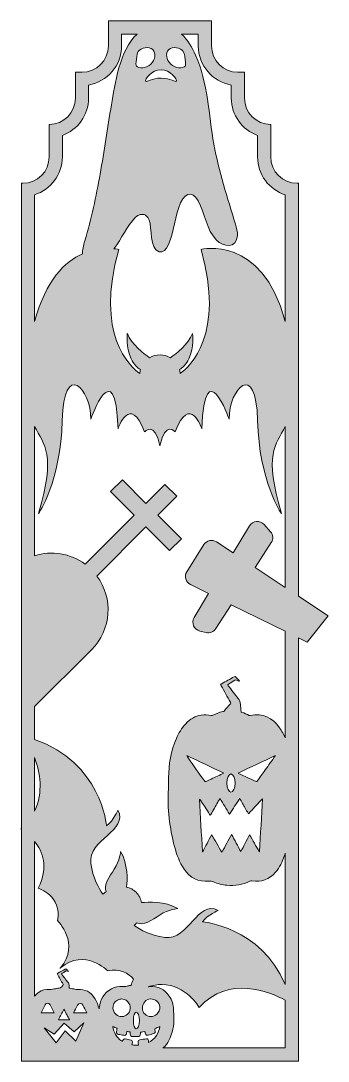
# Model space of a CAD drawing. Header units: centimetres. Extents: x 4.4 to 9.6, y -18.8 to -1.2.
import ezdxf

# ---------------------------------------------------------------- set-up
doc = ezdxf.new("R2010")
doc.units = ezdxf.units.CM
doc.header["$MEASUREMENT"] = 0
doc.layers.add('Layer 1', color=7, linetype='Continuous')

# ---------------------------------------------------------------- blocks, each defined once
blk = doc.blocks.new('block 2')
at = {"layer": 'Layer 1', "true_color": 0x6870b5}
h = blk.add_hatch(color=173, dxfattribs=at)
h.dxf.hatch_style = 2
edge = h.paths.add_edge_path()
edge.add_spline(control_points=[(9.072, -10.936), (9.072, -10.936), (9.072, -3.985), (9.072, -3.985), (9.072, -3.985), (9.049, -3.985), (9.049, -3.985), (8.804, -3.985), (8.605, -3.786), (8.605, -3.54), (8.605, -3.54), (8.605, -2.995), (8.605, -2.995), (8.36, -2.994), (8.164, -2.795), (8.164, -2.551), (8.164, -2.551), (8.164, -2.116), (8.164, -2.116), (8.164, -2.116), (8.053, -2.116), (8.053, -2.116), (7.807, -2.116), (7.608, -1.917), (7.608, -1.672), (7.608, -1.672), (7.608, -1.249), (7.608, -1.249), (7.608, -1.249), (5.872, -1.249), (5.872, -1.249), (5.872, -1.249), (5.872, -1.672), (5.872, -1.672), (5.872, -1.917), (5.673, -2.116), (5.428, -2.116), (5.428, -2.116), (5.316, -2.116), (5.316, -2.116), (5.316, -2.116), (5.316, -2.551), (5.316, -2.551), (5.316, -2.795), (5.12, -2.994), (4.875, -2.995), (4.875, -2.995), (4.875, -3.54), (4.875, -3.54), (4.875, -3.786), (4.677, -3.985), (4.431, -3.985), (4.431, -3.985), (4.408, -3.985), (4.408, -3.985), (4.408, -3.985), (4.408, -14.85), (4.408, -14.85), (4.408, -14.85), (4.398, -14.86), (4.398, -14.86), (4.398, -14.86), (4.402, -14.863), (4.408, -14.866), (4.408, -14.866), (4.408, -18.766), (4.408, -18.766), (4.408, -18.766), (9.072, -18.766), (9.072, -18.766), (9.072, -18.766), (9.072, -11.638), (9.072, -11.638), (9.072, -11.638), (9.221, -11.71), (9.221, -11.71), (9.221, -11.71), (9.572, -11.267), (9.572, -11.267), (9.572, -11.267), (9.072, -10.936), (9.072, -10.936)], knot_values=[0, 0, 0, 0, 1, 1, 1, 2, 2, 2, 3, 3, 3, 4, 4, 4, 5, 5, 5, 6, 6, 6, 7, 7, 7, 8, 8, 8, 9, 9, 9, 10, 10, 10, 11, 11, 11, 12, 12, 12, 13, 13, 13, 14, 14, 14, 15, 15, 15, 16, 16, 16, 17, 17, 17, 18, 18, 18, 19, 19, 19, 20, 20, 20, 21, 21, 21, 22, 22, 22, 23, 23, 23, 24, 24, 24, 25, 25, 25, 26, 26, 26, 27, 27, 27, 27], degree=3, periodic=1)
edge = h.paths.add_edge_path()
edge.add_spline(control_points=[(6.888, -1.734), (6.953, -1.669), (7.085, -1.702), (7.133, -1.765), (7.152, -1.791), (7.156, -1.827), (7.165, -1.9), (7.173, -1.962), (7.177, -1.992), (7.164, -2.01), (7.128, -2.058), (6.995, -2.052), (6.921, -1.977), (6.844, -1.902), (6.829, -1.792), (6.888, -1.734)], knot_values=[0, 0, 0, 0, 1, 1, 1, 2, 2, 2, 3, 3, 3, 4, 4, 4, 5, 5, 5, 5], degree=3, periodic=1)
edge = h.paths.add_edge_path()
edge.add_spline(control_points=[(7.017, -2.265), (7.005, -2.286), (6.917, -2.215), (6.762, -2.214), (6.603, -2.214), (6.513, -2.287), (6.5, -2.265), (6.482, -2.238), (6.602, -2.073), (6.758, -2.073), (6.915, -2.073), (7.035, -2.238), (7.017, -2.265)], knot_values=[0, 0, 0, 0, 1, 1, 1, 2, 2, 2, 3, 3, 3, 4, 4, 4, 4], degree=3, periodic=1)
edge = h.paths.add_edge_path()
edge.add_spline(control_points=[(6.62, -1.734), (6.678, -1.792), (6.664, -1.902), (6.587, -1.977), (6.513, -2.052), (6.378, -2.058), (6.344, -2.01), (6.331, -1.992), (6.335, -1.962), (6.343, -1.9), (6.352, -1.827), (6.356, -1.791), (6.375, -1.765), (6.423, -1.702), (6.554, -1.669), (6.62, -1.734)], knot_values=[0, 0, 0, 0, 1, 1, 1, 2, 2, 2, 3, 3, 3, 4, 4, 4, 5, 5, 5, 5], degree=3, periodic=1)
edge = h.paths.add_edge_path()
edge.add_spline(control_points=[(4.63, -4.177), (4.901, -4.091), (5.098, -3.839), (5.098, -3.54), (5.098, -3.54), (5.098, -3.178), (5.098, -3.178), (5.354, -3.085), (5.539, -2.838), (5.539, -2.551), (5.539, -2.551), (5.539, -2.33), (5.539, -2.33), (5.854, -2.276), (6.094, -2.002), (6.094, -1.672), (6.094, -1.672), (6.094, -1.471), (6.094, -1.471), (6.094, -1.471), (6.354, -1.471), (6.354, -1.471), (6.058, -1.748), (5.981, -2.317), (5.923, -2.662), (5.857, -3.054), (5.802, -3.444), (5.733, -3.83), (5.666, -4.207), (5.587, -4.58), (5.476, -4.951), (5.45, -5.038), (5.436, -5.111), (5.435, -5.17), (5.435, -5.17), (5.435, -5.171), (5.435, -5.171), (5.143, -5.302), (4.818, -5.612), (4.63, -6.309), (4.63, -6.309), (4.63, -4.177), (4.63, -4.177)], knot_values=[0, 0, 0, 0, 1, 1, 1, 2, 2, 2, 3, 3, 3, 4, 4, 4, 5, 5, 5, 6, 6, 6, 7, 7, 7, 8, 8, 8, 9, 9, 9, 10, 10, 10, 11, 11, 11, 12, 12, 12, 13, 13, 13, 14, 14, 14, 14], degree=3, periodic=1)
edge = h.paths.add_edge_path()
edge.add_spline(control_points=[(4.63, -13.655), (4.72, -13.901), (4.782, -14.239), (4.63, -14.555), (4.63, -14.555), (4.63, -13.655), (4.63, -13.655)], knot_values=[0, 0, 0, 0, 1, 1, 1, 2, 2, 2, 2], degree=3, periodic=1)
h.paths.add_polyline_path([(5.322, -18.428), (5.143, -18.253), (4.994, -18.459), (4.789, -18.203), (4.962, -18.312), (5.125, -18.125), (5.294, -18.273), (5.459, -18.122)])
edge = h.paths.add_edge_path()
edge.add_spline(control_points=[(4.739, -17.951), (4.762, -17.905), (4.785, -17.861), (4.809, -17.816), (4.825, -17.783), (4.872, -17.783), (4.89, -17.816), (4.913, -17.861), (4.938, -17.905), (4.962, -17.951), (4.962, -17.951), (4.739, -17.951), (4.739, -17.951)], knot_values=[0, 0, 0, 0, 1, 1, 1, 2, 2, 2, 3, 3, 3, 4, 4, 4, 4], degree=3, periodic=1)
edge = h.paths.add_edge_path()
edge.add_spline(control_points=[(5.035, -18.063), (5.064, -18.008), (5.093, -17.953), (5.121, -17.898), (5.122, -17.897), (5.122, -17.895), (5.124, -17.893), (5.142, -17.927), (5.16, -17.959), (5.176, -17.991), (5.19, -18.015), (5.202, -18.039), (5.215, -18.063), (5.219, -18.07), (5.218, -18.072), (5.21, -18.072), (5.21, -18.072), (5.042, -18.072), (5.042, -18.072), (5.035, -18.072), (5.032, -18.071), (5.035, -18.063)], knot_values=[0, 0, 0, 0, 1, 1, 1, 2, 2, 2, 3, 3, 3, 4, 4, 4, 5, 5, 5, 6, 6, 6, 7, 7, 7, 7], degree=3, periodic=1)
edge = h.paths.add_edge_path()
edge.add_spline(control_points=[(5.286, -17.951), (5.309, -17.909), (5.331, -17.867), (5.354, -17.823), (5.373, -17.788), (5.425, -17.788), (5.444, -17.823), (5.466, -17.865), (5.488, -17.908), (5.509, -17.951), (5.509, -17.951), (5.286, -17.951), (5.286, -17.951)], knot_values=[0, 0, 0, 0, 1, 1, 1, 2, 2, 2, 3, 3, 3, 4, 4, 4, 4], degree=3, periodic=1)
edge = h.paths.add_edge_path()
edge.add_spline(control_points=[(5.717, -17.869), (5.716, -17.873), (5.716, -17.879), (5.716, -17.883), (5.699, -17.822), (5.679, -17.763), (5.644, -17.709), (5.577, -17.601), (5.481, -17.55), (5.354, -17.558), (5.339, -17.559), (5.324, -17.56), (5.309, -17.556), (5.281, -17.548), (5.252, -17.542), (5.222, -17.538), (5.215, -17.538), (5.214, -17.534), (5.213, -17.529), (5.212, -17.509), (5.21, -17.489), (5.208, -17.468), (5.206, -17.461), (5.204, -17.456), (5.2, -17.449), (5.162, -17.401), (5.124, -17.351), (5.086, -17.303), (5.082, -17.297), (5.076, -17.292), (5.096, -17.286), (5.115, -17.279), (5.132, -17.268), (5.146, -17.254), (5.156, -17.246), (5.161, -17.242), (5.169, -17.247), (5.18, -17.251), (5.19, -17.254), (5.201, -17.259), (5.202, -17.259), (5.202, -17.258), (5.203, -17.257), (5.191, -17.244), (5.179, -17.231), (5.168, -17.218), (5.161, -17.21), (5.155, -17.209), (5.145, -17.215), (5.104, -17.238), (5.062, -17.261), (5.019, -17.283), (5.009, -17.289), (5.009, -17.292), (5.014, -17.302), (5.045, -17.358), (5.076, -17.414), (5.109, -17.471), (5.113, -17.479), (5.113, -17.483), (5.105, -17.49), (5.094, -17.501), (5.084, -17.514), (5.074, -17.527), (5.07, -17.531), (5.065, -17.533), (5.06, -17.533), (5.032, -17.537), (5.005, -17.54), (4.979, -17.546), (4.949, -17.552), (4.919, -17.56), (4.885, -17.557), (4.818, -17.552), (4.753, -17.568), (4.697, -17.608), (4.67, -17.627), (4.648, -17.648), (4.63, -17.672), (4.63, -17.672), (4.63, -15.066), (4.63, -15.066), (4.763, -15.233), (4.872, -15.498), (4.691, -15.854), (4.691, -15.854), (5.101, -15.986), (5.014, -16.401), (5.014, -16.401), (5.409, -16.782), (5.064, -17.196), (5.064, -17.196), (5.061, -17.199), (5.061, -17.199), (5.06, -17.2), (5.059, -17.202), (5.058, -17.203), (5.058, -17.203), (5.065, -17.196), (5.065, -17.196), (5.477, -16.851), (5.859, -17.246), (5.859, -17.246), (6.073, -17.201), (6.212, -17.289), (6.296, -17.383), (6.282, -17.417), (6.264, -17.45), (6.253, -17.486), (6.252, -17.49), (6.247, -17.491), (6.243, -17.491), (6.224, -17.494), (6.204, -17.498), (6.186, -17.504), (6.162, -17.514), (6.137, -17.512), (6.112, -17.51), (6.046, -17.504), (5.982, -17.513), (5.924, -17.546), (5.797, -17.616), (5.735, -17.729), (5.717, -17.869)], knot_values=[0, 0, 0, 0, 1, 1, 1, 2, 2, 2, 3, 3, 3, 4, 4, 4, 5, 5, 5, 6, 6, 6, 7, 7, 7, 8, 8, 8, 9, 9, 9, 10, 10, 10, 11, 11, 11, 12, 12, 12, 13, 13, 13, 14, 14, 14, 15, 15, 15, 16, 16, 16, 17, 17, 17, 18, 18, 18, 19, 19, 19, 20, 20, 20, 21, 21, 21, 22, 22, 22, 23, 23, 23, 24, 24, 24, 25, 25, 25, 26, 26, 26, 27, 27, 27, 28, 28, 28, 29, 29, 29, 30, 30, 30, 31, 31, 31, 32, 32, 32, 33, 33, 33, 34, 34, 34, 35, 35, 35, 36, 36, 36, 37, 37, 37, 38, 38, 38, 39, 39, 39, 40, 40, 40, 41, 41, 41, 41], degree=3, periodic=1)
edge = h.paths.add_edge_path()
edge.add_spline(control_points=[(6.342, -17.941), (6.371, -17.941), (6.393, -18.004), (6.393, -18.082), (6.393, -18.161), (6.371, -18.224), (6.342, -18.224), (6.314, -18.224), (6.292, -18.161), (6.292, -18.082), (6.292, -18.004), (6.314, -17.941), (6.342, -17.941)], knot_values=[0, 0, 0, 0, 1, 1, 1, 2, 2, 2, 3, 3, 3, 4, 4, 4, 4], degree=3, periodic=1)
edge = h.paths.add_edge_path()
edge.add_spline(control_points=[(6.24, -17.883), (6.234, -17.958), (6.173, -18.015), (6.097, -18.015), (6.062, -18.015), (6.029, -18.002), (6.004, -17.98), (6.003, -17.98), (6.002, -17.979), (6.001, -17.979), (5.961, -17.945), (5.94, -17.889), (5.951, -17.838), (5.963, -17.779), (6.007, -17.733), (6.065, -17.722), (6.075, -17.72), (6.084, -17.719), (6.095, -17.719), (6.152, -17.721), (6.196, -17.747), (6.224, -17.798), (6.238, -17.827), (6.244, -17.855), (6.24, -17.883)], knot_values=[0, 0, 0, 0, 1, 1, 1, 2, 2, 2, 3, 3, 3, 4, 4, 4, 5, 5, 5, 6, 6, 6, 7, 7, 7, 8, 8, 8, 8], degree=3, periodic=1)
edge = h.paths.add_edge_path()
edge.add_spline(control_points=[(6.545, -18.453), (6.545, -18.453), (6.545, -18.418), (6.545, -18.418), (6.545, -18.398), (6.535, -18.386), (6.515, -18.39), (6.477, -18.394), (6.438, -18.4), (6.401, -18.406), (6.382, -18.409), (6.371, -18.423), (6.372, -18.442), (6.373, -18.456), (6.375, -18.472), (6.378, -18.486), (6.38, -18.493), (6.377, -18.495), (6.371, -18.495), (6.34, -18.496), (6.308, -18.495), (6.277, -18.492), (6.27, -18.492), (6.266, -18.489), (6.27, -18.481), (6.273, -18.472), (6.275, -18.463), (6.276, -18.454), (6.281, -18.436), (6.272, -18.419), (6.253, -18.414), (6.221, -18.405), (6.188, -18.399), (6.156, -18.392), (6.136, -18.389), (6.125, -18.397), (6.114, -18.419), (6.105, -18.435), (6.105, -18.435), (6.09, -18.424), (6.009, -18.365), (5.964, -18.284), (5.947, -18.185), (5.947, -18.184), (5.949, -18.183), (5.949, -18.182), (5.971, -18.192), (5.992, -18.203), (6.014, -18.213), (6.02, -18.215), (6.019, -18.219), (6.017, -18.223), (6.014, -18.238), (6.012, -18.252), (6.01, -18.268), (6.004, -18.294), (6.015, -18.311), (6.043, -18.315), (6.073, -18.321), (6.102, -18.325), (6.132, -18.331), (6.155, -18.335), (6.172, -18.324), (6.176, -18.301), (6.178, -18.292), (6.18, -18.283), (6.181, -18.275), (6.182, -18.269), (6.184, -18.267), (6.191, -18.268), (6.205, -18.27), (6.218, -18.273), (6.233, -18.274), (6.24, -18.275), (6.241, -18.279), (6.241, -18.284), (6.241, -18.284), (6.241, -18.312), (6.241, -18.312), (6.241, -18.338), (6.254, -18.351), (6.28, -18.351), (6.305, -18.352), (6.331, -18.351), (6.356, -18.351), (6.403, -18.351), (6.411, -18.343), (6.411, -18.298), (6.411, -18.278), (6.411, -18.278), (6.431, -18.275), (6.445, -18.274), (6.46, -18.272), (6.474, -18.269), (6.483, -18.267), (6.487, -18.27), (6.49, -18.279), (6.491, -18.288), (6.494, -18.295), (6.496, -18.303), (6.504, -18.325), (6.521, -18.335), (6.543, -18.329), (6.574, -18.32), (6.605, -18.311), (6.636, -18.301), (6.657, -18.294), (6.665, -18.278), (6.659, -18.255), (6.657, -18.245), (6.654, -18.237), (6.652, -18.228), (6.651, -18.224), (6.65, -18.221), (6.654, -18.22), (6.682, -18.209), (6.709, -18.195), (6.736, -18.181), (6.727, -18.28), (6.659, -18.402), (6.545, -18.453)], knot_values=[0, 0, 0, 0, 1, 1, 1, 2, 2, 2, 3, 3, 3, 4, 4, 4, 5, 5, 5, 6, 6, 6, 7, 7, 7, 8, 8, 8, 9, 9, 9, 10, 10, 10, 11, 11, 11, 12, 12, 12, 13, 13, 13, 14, 14, 14, 15, 15, 15, 16, 16, 16, 17, 17, 17, 18, 18, 18, 19, 19, 19, 20, 20, 20, 21, 21, 21, 22, 22, 22, 23, 23, 23, 24, 24, 24, 25, 25, 25, 26, 26, 26, 27, 27, 27, 28, 28, 28, 29, 29, 29, 30, 30, 30, 31, 31, 31, 32, 32, 32, 33, 33, 33, 34, 34, 34, 35, 35, 35, 36, 36, 36, 37, 37, 37, 38, 38, 38, 39, 39, 39, 40, 40, 40, 40], degree=3, periodic=1)
edge = h.paths.add_edge_path()
edge.add_spline(control_points=[(6.688, -17.973), (6.688, -17.974), (6.688, -17.974), (6.687, -17.974), (6.662, -18), (6.626, -18.015), (6.587, -18.015), (6.511, -18.015), (6.448, -17.954), (6.445, -17.879), (6.444, -17.875), (6.444, -17.872), (6.444, -17.869), (6.445, -17.789), (6.506, -17.722), (6.578, -17.719), (6.662, -17.716), (6.728, -17.771), (6.736, -17.851), (6.741, -17.901), (6.724, -17.942), (6.688, -17.973)], knot_values=[0, 0, 0, 0, 1, 1, 1, 2, 2, 2, 3, 3, 3, 4, 4, 4, 5, 5, 5, 6, 6, 6, 7, 7, 7, 7], degree=3, periodic=1)
edge = h.paths.add_edge_path()
edge.add_spline(control_points=[(8.85, -18.544), (8.85, -18.544), (6.789, -18.544), (6.789, -18.544), (6.835, -18.512), (6.867, -18.468), (6.892, -18.418), (6.949, -18.295), (6.984, -18.168), (6.974, -18.031), (6.971, -17.988), (6.972, -17.943), (6.969, -17.9), (6.966, -17.817), (6.943, -17.739), (6.895, -17.669), (6.816, -17.552), (6.707, -17.498), (6.566, -17.511), (6.558, -17.512), (6.55, -17.513), (6.542, -17.513), (6.624, -17.487), (6.699, -17.474), (6.771, -17.474), (7.181, -17.474), (7.4, -17.862), (7.4, -17.862), (7.899, -17.311), (8.585, -17.597), (8.85, -17.741), (8.85, -17.741), (8.85, -18.544), (8.85, -18.544)], knot_values=[0, 0, 0, 0, 1, 1, 1, 2, 2, 2, 3, 3, 3, 4, 4, 4, 5, 5, 5, 6, 6, 6, 7, 7, 7, 8, 8, 8, 9, 9, 9, 10, 10, 10, 11, 11, 11, 11], degree=3, periodic=1)
edge = h.paths.add_edge_path()
edge.add_spline(control_points=[(8.85, -10.789), (8.85, -10.789), (8.344, -10.455), (8.344, -10.455), (8.344, -10.455), (8.615, -10.035), (8.615, -10.035), (8.652, -9.977), (8.647, -9.903), (8.601, -9.851), (8.601, -9.851), (8.492, -9.729), (8.492, -9.729), (8.425, -9.653), (8.303, -9.664), (8.249, -9.751), (8.249, -9.751), (7.974, -10.209), (7.974, -10.209), (7.974, -10.209), (7.692, -10.024), (7.692, -10.024), (7.62, -9.976), (7.525, -9.997), (7.479, -10.069), (7.479, -10.069), (7.192, -10.525), (7.192, -10.525), (7.144, -10.601), (7.173, -10.702), (7.254, -10.742), (7.254, -10.742), (7.56, -10.893), (7.56, -10.893), (7.56, -10.893), (7.317, -11.298), (7.317, -11.298), (7.264, -11.386), (7.312, -11.5), (7.412, -11.524), (7.412, -11.524), (7.516, -11.549), (7.516, -11.549), (7.578, -11.564), (7.644, -11.538), (7.679, -11.483), (7.679, -11.483), (7.94, -11.08), (7.94, -11.08), (7.94, -11.08), (8.85, -11.528), (8.85, -11.528), (8.85, -11.528), (8.85, -13.324), (8.85, -13.324), (8.824, -13.265), (8.791, -13.209), (8.754, -13.154), (8.632, -12.983), (8.475, -12.9), (8.261, -12.946), (8.255, -12.948), (8.249, -12.946), (8.244, -12.943), (8.204, -12.923), (8.163, -12.905), (8.119, -12.893), (8.111, -12.891), (8.107, -12.886), (8.106, -12.876), (8.103, -12.836), (8.097, -12.798), (8.095, -12.758), (8.093, -12.721), (8.083, -12.69), (8.058, -12.66), (8, -12.59), (7.946, -12.515), (7.889, -12.444), (7.879, -12.431), (7.88, -12.427), (7.894, -12.419), (7.93, -12.397), (7.966, -12.374), (8.001, -12.352), (8.01, -12.345), (8.018, -12.345), (8.028, -12.35), (8.045, -12.358), (8.061, -12.363), (8.079, -12.37), (8.079, -12.369), (8.08, -12.368), (8.081, -12.367), (8.061, -12.344), (8.04, -12.323), (8.02, -12.3), (8.011, -12.289), (8.004, -12.287), (7.99, -12.294), (7.92, -12.333), (7.85, -12.371), (7.78, -12.41), (7.754, -12.424), (7.756, -12.418), (7.772, -12.445), (7.823, -12.539), (7.875, -12.631), (7.927, -12.724), (7.933, -12.733), (7.934, -12.74), (7.926, -12.749), (7.889, -12.789), (7.854, -12.83), (7.819, -12.87), (7.814, -12.875), (7.808, -12.88), (7.8, -12.881), (7.74, -12.893), (7.686, -12.914), (7.632, -12.941), (7.623, -12.945), (7.615, -12.948), (7.604, -12.945), (7.549, -12.933), (7.493, -12.93), (7.436, -12.938), (7.329, -12.953), (7.245, -13.008), (7.173, -13.085), (7.105, -13.157), (7.057, -13.242), (7.017, -13.332), (6.922, -13.543), (6.888, -13.766), (6.885, -13.996), (6.884, -14.057), (6.884, -14.118), (6.883, -14.18), (6.877, -14.344), (6.874, -14.509), (6.894, -14.674), (6.914, -14.836), (6.943, -14.996), (6.986, -15.153), (7.022, -15.287), (7.067, -15.417), (7.145, -15.533), (7.246, -15.681), (7.384, -15.753), (7.564, -15.734), (7.592, -15.731), (7.615, -15.735), (7.639, -15.746), (7.713, -15.777), (7.788, -15.799), (7.867, -15.805), (8.003, -15.816), (8.131, -15.794), (8.255, -15.736), (8.266, -15.73), (8.277, -15.729), (8.289, -15.731), (8.449, -15.756), (8.581, -15.706), (8.687, -15.584), (8.756, -15.505), (8.798, -15.41), (8.834, -15.314), (8.84, -15.297), (8.846, -15.28), (8.85, -15.264), (8.85, -15.264), (8.85, -17.473), (8.85, -17.473), (8.431, -16.501), (7.458, -16.419), (7.458, -16.419), (7.545, -16.298), (7.722, -16.227), (7.722, -16.227), (7.37, -16.04), (7.231, -16.736), (6.824, -16.682), (6.585, -16.651), (6.411, -16.555), (6.308, -16.481), (6.322, -16.466), (6.335, -16.45), (6.346, -16.434), (6.461, -16.5), (6.608, -16.386), (6.742, -16.301), (6.888, -16.209), (7.042, -16.197), (7.042, -16.197), (6.817, -16.068), (6.547, -16.082), (6.431, -16.097), (6.418, -16.031), (6.388, -15.97), (6.341, -15.923), (6.295, -15.877), (6.238, -15.848), (6.178, -15.834), (6.192, -15.714), (6.203, -15.451), (6.077, -15.233), (6.077, -15.233), (6.065, -15.386), (5.972, -15.533), (5.892, -15.659), (5.783, -15.801), (5.833, -15.913), (5.815, -15.926), (5.797, -15.939), (5.781, -15.955), (5.706, -15.853), (5.609, -15.677), (5.577, -15.436), (5.524, -15.03), (6.22, -14.889), (6.033, -14.538), (6.033, -14.538), (5.962, -14.715), (5.842, -14.803), (5.842, -14.803), (5.75, -13.727), (4.63, -13.351), (4.63, -13.351), (4.63, -12.796), (4.63, -12.796), (4.63, -12.796), (5.587, -11.839), (5.587, -11.839), (5.925, -11.5), (5.956, -10.97), (5.68, -10.598), (5.68, -10.598), (6.505, -9.771), (6.505, -9.771), (6.505, -9.771), (6.903, -10.17), (6.903, -10.17), (6.903, -10.17), (7.102, -9.971), (7.102, -9.971), (7.102, -9.971), (6.704, -9.573), (6.704, -9.573), (6.704, -9.573), (7.022, -9.255), (7.022, -9.255), (7.022, -9.255), (6.823, -9.056), (6.823, -9.056), (6.823, -9.056), (6.505, -9.374), (6.505, -9.374), (6.505, -9.374), (6.107, -8.976), (6.107, -8.976), (6.107, -8.976), (5.909, -9.175), (5.909, -9.175), (5.909, -9.175), (6.306, -9.573), (6.306, -9.573), (6.306, -9.573), (5.481, -10.399), (5.481, -10.399), (5.232, -10.214), (4.914, -10.166), (4.63, -10.255), (4.63, -10.255), (4.63, -8.08), (4.63, -8.08), (4.792, -8.396), (4.992, -8.538), (4.697, -9.546), (4.697, -9.546), (5.072, -8.999), (5.095, -7.977), (5.12, -6.956), (5.577, -7.443), (5.577, -7.954), (5.577, -7.954), (5.983, -6.803), (6.035, -8.118), (6.035, -8.118), (6.235, -7.514), (6.482, -8.172), (6.482, -8.172), (6.652, -7.972), (6.739, -8.406), (6.828, -7.972), (6.998, -8.172), (6.998, -8.172), (7.245, -7.514), (7.445, -8.118), (7.445, -8.118), (7.497, -6.803), (7.903, -7.954), (7.903, -7.954), (7.903, -7.443), (8.36, -6.956), (8.384, -7.977), (8.408, -8.999), (8.784, -9.546), (8.784, -9.546), (8.487, -8.538), (8.688, -8.396), (8.85, -8.08), (8.85, -8.08), (8.85, -10.789), (8.85, -10.789)], knot_values=[0, 0, 0, 0, 1, 1, 1, 2, 2, 2, 3, 3, 3, 4, 4, 4, 5, 5, 5, 6, 6, 6, 7, 7, 7, 8, 8, 8, 9, 9, 9, 10, 10, 10, 11, 11, 11, 12, 12, 12, 13, 13, 13, 14, 14, 14, 15, 15, 15, 16, 16, 16, 17, 17, 17, 18, 18, 18, 19, 19, 19, 20, 20, 20, 21, 21, 21, 22, 22, 22, 23, 23, 23, 24, 24, 24, 25, 25, 25, 26, 26, 26, 27, 27, 27, 28, 28, 28, 29, 29, 29, 30, 30, 30, 31, 31, 31, 32, 32, 32, 33, 33, 33, 34, 34, 34, 35, 35, 35, 36, 36, 36, 37, 37, 37, 38, 38, 38, 39, 39, 39, 40, 40, 40, 41, 41, 41, 42, 42, 42, 43, 43, 43, 44, 44, 44, 45, 45, 45, 46, 46, 46, 47, 47, 47, 48, 48, 48, 49, 49, 49, 50, 50, 50, 51, 51, 51, 52, 52, 52, 53, 53, 53, 54, 54, 54, 55, 55, 55, 56, 56, 56, 57, 57, 57, 58, 58, 58, 59, 59, 59, 60, 60, 60, 61, 61, 61, 62, 62, 62, 63, 63, 63, 64, 64, 64, 65, 65, 65, 66, 66, 66, 67, 67, 67, 68, 68, 68, 69, 69, 69, 70, 70, 70, 71, 71, 71, 72, 72, 72, 73, 73, 73, 74, 74, 74, 75, 75, 75, 76, 76, 76, 77, 77, 77, 78, 78, 78, 79, 79, 79, 80, 80, 80, 81, 81, 81, 82, 82, 82, 83, 83, 83, 84, 84, 84, 85, 85, 85, 86, 86, 86, 87, 87, 87, 88, 88, 88, 89, 89, 89, 90, 90, 90, 91, 91, 91, 92, 92, 92, 93, 93, 93, 94, 94, 94, 95, 95, 95, 96, 96, 96, 97, 97, 97, 98, 98, 98, 99, 99, 99, 100, 100, 100, 101, 101, 101, 102, 102, 102, 103, 103, 103, 104, 104, 104, 105, 105, 105, 105], degree=3, periodic=1)
edge = h.paths.add_edge_path()
edge.add_spline(control_points=[(7.419, -14.366), (7.47, -14.448), (7.528, -14.528), (7.577, -14.613), (7.586, -14.629), (7.59, -14.625), (7.598, -14.612), (7.636, -14.542), (7.675, -14.473), (7.714, -14.405), (7.725, -14.384), (7.737, -14.365), (7.752, -14.343), (7.805, -14.432), (7.857, -14.518), (7.911, -14.607), (7.969, -14.518), (8.026, -14.432), (8.085, -14.342), (8.116, -14.398), (8.145, -14.453), (8.176, -14.506), (8.191, -14.534), (8.208, -14.562), (8.223, -14.591), (8.228, -14.603), (8.233, -14.602), (8.24, -14.593), (8.28, -14.548), (8.318, -14.503), (8.359, -14.461), (8.395, -14.423), (8.427, -14.383), (8.467, -14.347), (8.45, -14.644), (8.433, -14.942), (8.416, -15.238), (8.414, -15.239), (8.413, -15.24), (8.411, -15.24), (8.358, -15.146), (8.305, -15.05), (8.249, -14.953), (8.2, -15.048), (8.151, -15.142), (8.101, -15.238), (8.049, -15.14), (7.999, -15.046), (7.947, -14.948), (7.891, -15.049), (7.838, -15.147), (7.784, -15.248), (7.724, -15.149), (7.667, -15.053), (7.607, -14.953), (7.557, -15.052), (7.508, -15.146), (7.46, -15.24), (7.458, -15.239), (7.457, -15.239), (7.455, -15.239), (7.438, -14.944), (7.422, -14.648), (7.405, -14.352), (7.415, -14.353), (7.416, -14.361), (7.419, -14.366)], knot_values=[0, 0, 0, 0, 1, 1, 1, 2, 2, 2, 3, 3, 3, 4, 4, 4, 5, 5, 5, 6, 6, 6, 7, 7, 7, 8, 8, 8, 9, 9, 9, 10, 10, 10, 11, 11, 11, 12, 12, 12, 13, 13, 13, 14, 14, 14, 15, 15, 15, 16, 16, 16, 17, 17, 17, 18, 18, 18, 19, 19, 19, 20, 20, 20, 21, 21, 21, 22, 22, 22, 22], degree=3, periodic=1)
edge = h.paths.add_edge_path()
edge.add_spline(control_points=[(7.214, -13.658), (7.206, -13.647), (7.198, -13.636), (7.193, -13.622), (7.399, -13.718), (7.606, -13.816), (7.817, -13.915), (7.743, -13.951), (7.673, -13.983), (7.604, -14.016), (7.576, -14.028), (7.547, -14.041), (7.519, -14.055), (7.505, -14.063), (7.498, -14.061), (7.488, -14.047), (7.397, -13.917), (7.306, -13.788), (7.214, -13.658)], knot_values=[0, 0, 0, 0, 1, 1, 1, 2, 2, 2, 3, 3, 3, 4, 4, 4, 5, 5, 5, 6, 6, 6, 6], degree=3, periodic=1)
edge = h.paths.add_edge_path()
edge.add_spline(control_points=[(7.867, -14.084), (7.867, -13.998), (7.897, -13.93), (7.936, -13.93), (7.974, -13.93), (8.005, -13.998), (8.005, -14.084), (8.005, -14.17), (7.974, -14.239), (7.936, -14.239), (7.897, -14.239), (7.867, -14.17), (7.867, -14.084)], knot_values=[0, 0, 0, 0, 1, 1, 1, 2, 2, 2, 3, 3, 3, 4, 4, 4, 4], degree=3, periodic=1)
edge = h.paths.add_edge_path()
edge.add_spline(control_points=[(8.379, -14.051), (8.374, -14.058), (8.37, -14.065), (8.358, -14.058), (8.26, -14.012), (8.161, -13.966), (8.064, -13.92), (8.061, -13.918), (8.06, -13.917), (8.056, -13.914), (8.265, -13.816), (8.471, -13.72), (8.677, -13.622), (8.678, -13.623), (8.679, -13.624), (8.68, -13.625), (8.625, -13.704), (8.568, -13.783), (8.512, -13.863), (8.468, -13.925), (8.424, -13.988), (8.379, -14.051)], knot_values=[0, 0, 0, 0, 1, 1, 1, 2, 2, 2, 3, 3, 3, 4, 4, 4, 5, 5, 5, 6, 6, 6, 7, 7, 7, 7], degree=3, periodic=1)
edge = h.paths.add_edge_path()
edge.add_spline(control_points=[(8.85, -6.31), (8.452, -4.831), (7.433, -5.099), (7.433, -5.099), (7.839, -6.528), (7.242, -7.072), (7.081, -7.187), (7.079, -7.164), (7.075, -7.142), (7.068, -7.12), (7.127, -7.089), (7.181, -7.035), (7.226, -6.94), (7.318, -6.746), (7.289, -6.511), (7.289, -6.511), (7.214, -6.701), (7.019, -6.851), (6.914, -6.921), (6.863, -6.891), (6.804, -6.874), (6.741, -6.874), (6.677, -6.874), (6.617, -6.891), (6.566, -6.922), (6.462, -6.852), (6.266, -6.702), (6.191, -6.511), (6.191, -6.511), (6.162, -6.746), (6.254, -6.94), (6.3, -7.035), (6.354, -7.09), (6.413, -7.12), (6.406, -7.142), (6.402, -7.165), (6.401, -7.189), (6.242, -7.075), (5.639, -6.531), (6.047, -5.099), (6.047, -5.099), (6.016, -5.091), (5.963, -5.086), (6.099, -4.916), (6.182, -4.705), (6.331, -4.556), (6.373, -4.514), (6.442, -4.491), (6.494, -4.521), (6.526, -4.539), (6.547, -4.574), (6.561, -4.608), (6.608, -4.731), (6.562, -5.086), (6.725, -5.136), (7.007, -5.222), (6.955, -4.121), (7.262, -4.169), (7.317, -4.178), (7.354, -4.232), (7.382, -4.282), (7.496, -4.487), (7.523, -4.769), (7.69, -4.94), (7.809, -5.062), (8.03, -5.087), (8.044, -4.865), (8.048, -4.799), (8.029, -4.735), (8.01, -4.671), (7.878, -4.227), (7.73, -3.785), (7.649, -3.328), (7.559, -2.824), (7.548, -2.296), (7.34, -1.827), (7.282, -1.696), (7.207, -1.569), (7.101, -1.471), (7.101, -1.471), (7.386, -1.471), (7.386, -1.471), (7.386, -1.471), (7.386, -1.672), (7.386, -1.672), (7.386, -2.002), (7.626, -2.276), (7.941, -2.33), (7.941, -2.33), (7.941, -2.551), (7.941, -2.551), (7.941, -2.838), (8.125, -3.085), (8.383, -3.178), (8.383, -3.178), (8.383, -3.54), (8.383, -3.54), (8.383, -3.839), (8.579, -4.093), (8.85, -4.177), (8.85, -4.177), (8.85, -6.31), (8.85, -6.31)], knot_values=[0, 0, 0, 0, 1, 1, 1, 2, 2, 2, 3, 3, 3, 4, 4, 4, 5, 5, 5, 6, 6, 6, 7, 7, 7, 8, 8, 8, 9, 9, 9, 10, 10, 10, 11, 11, 11, 12, 12, 12, 13, 13, 13, 14, 14, 14, 15, 15, 15, 16, 16, 16, 17, 17, 17, 18, 18, 18, 19, 19, 19, 20, 20, 20, 21, 21, 21, 22, 22, 22, 23, 23, 23, 24, 24, 24, 25, 25, 25, 26, 26, 26, 27, 27, 27, 28, 28, 28, 29, 29, 29, 30, 30, 30, 31, 31, 31, 32, 32, 32, 33, 33, 33, 34, 34, 34, 34], degree=3, periodic=1)
at = {"layer": 'Layer 1', "lineweight": 0}
blk.add_lwpolyline([(5.322, -18.428), (5.143, -18.253), (4.994, -18.459), (4.789, -18.203), (4.962, -18.312), (5.125, -18.125), (5.294, -18.273), (5.459, -18.122), (5.322, -18.428)], dxfattribs=at)
for points, knots in [([(9.072, -10.936), (9.072, -10.936), (9.072, -3.985), (9.072, -3.985), (9.072, -3.985), (9.049, -3.985), (9.049, -3.985), (8.804, -3.985), (8.605, -3.786), (8.605, -3.54), (8.605, -3.54), (8.605, -2.995), (8.605, -2.995), (8.36, -2.994), (8.164, -2.795), (8.164, -2.551), (8.164, -2.551), (8.164, -2.116), (8.164, -2.116), (8.164, -2.116), (8.053, -2.116), (8.053, -2.116), (7.807, -2.116), (7.608, -1.917), (7.608, -1.672), (7.608, -1.672), (7.608, -1.249), (7.608, -1.249), (7.608, -1.249), (5.872, -1.249), (5.872, -1.249), (5.872, -1.249), (5.872, -1.672), (5.872, -1.672), (5.872, -1.917), (5.673, -2.116), (5.428, -2.116), (5.428, -2.116), (5.316, -2.116), (5.316, -2.116), (5.316, -2.116), (5.316, -2.551), (5.316, -2.551), (5.316, -2.795), (5.12, -2.994), (4.875, -2.995), (4.875, -2.995), (4.875, -3.54), (4.875, -3.54), (4.875, -3.786), (4.677, -3.985), (4.431, -3.985), (4.431, -3.985), (4.408, -3.985), (4.408, -3.985), (4.408, -3.985), (4.408, -14.85), (4.408, -14.85), (4.408, -14.85), (4.398, -14.86), (4.398, -14.86), (4.398, -14.86), (4.402, -14.863), (4.408, -14.866), (4.408, -14.866), (4.408, -18.766), (4.408, -18.766), (4.408, -18.766), (9.072, -18.766), (9.072, -18.766), (9.072, -18.766), (9.072, -11.638), (9.072, -11.638), (9.072, -11.638), (9.221, -11.71), (9.221, -11.71), (9.221, -11.71), (9.572, -11.267), (9.572, -11.267), (9.572, -11.267), (9.072, -10.936), (9.072, -10.936)], [0, 0, 0, 0, 1, 1, 1, 2, 2, 2, 3, 3, 3, 4, 4, 4, 5, 5, 5, 6, 6, 6, 7, 7, 7, 8, 8, 8, 9, 9, 9, 10, 10, 10, 11, 11, 11, 12, 12, 12, 13, 13, 13, 14, 14, 14, 15, 15, 15, 16, 16, 16, 17, 17, 17, 18, 18, 18, 19, 19, 19, 20, 20, 20, 21, 21, 21, 22, 22, 22, 23, 23, 23, 24, 24, 24, 25, 25, 25, 26, 26, 26, 27, 27, 27, 27]), ([(4.63, -4.177), (4.901, -4.091), (5.098, -3.839), (5.098, -3.54), (5.098, -3.54), (5.098, -3.178), (5.098, -3.178), (5.354, -3.085), (5.539, -2.838), (5.539, -2.551), (5.539, -2.551), (5.539, -2.33), (5.539, -2.33), (5.854, -2.276), (6.094, -2.002), (6.094, -1.672), (6.094, -1.672), (6.094, -1.471), (6.094, -1.471), (6.094, -1.471), (6.354, -1.471), (6.354, -1.471), (6.058, -1.748), (5.981, -2.317), (5.923, -2.662), (5.857, -3.054), (5.802, -3.444), (5.733, -3.83), (5.666, -4.207), (5.587, -4.58), (5.476, -4.951), (5.45, -5.038), (5.436, -5.111), (5.435, -5.17), (5.435, -5.17), (5.435, -5.171), (5.435, -5.171), (5.143, -5.302), (4.818, -5.612), (4.63, -6.309), (4.63, -6.309), (4.63, -4.177), (4.63, -4.177)], [0, 0, 0, 0, 1, 1, 1, 2, 2, 2, 3, 3, 3, 4, 4, 4, 5, 5, 5, 6, 6, 6, 7, 7, 7, 8, 8, 8, 9, 9, 9, 10, 10, 10, 11, 11, 11, 12, 12, 12, 13, 13, 13, 14, 14, 14, 14]), ([(8.85, -6.31), (8.452, -4.831), (7.433, -5.099), (7.433, -5.099), (7.839, -6.528), (7.242, -7.072), (7.081, -7.187), (7.079, -7.164), (7.075, -7.142), (7.068, -7.12), (7.127, -7.089), (7.181, -7.035), (7.226, -6.94), (7.318, -6.746), (7.289, -6.511), (7.289, -6.511), (7.214, -6.701), (7.019, -6.851), (6.914, -6.921), (6.863, -6.891), (6.804, -6.874), (6.741, -6.874), (6.677, -6.874), (6.617, -6.891), (6.566, -6.922), (6.462, -6.852), (6.266, -6.702), (6.191, -6.511), (6.191, -6.511), (6.162, -6.746), (6.254, -6.94), (6.3, -7.035), (6.354, -7.09), (6.413, -7.12), (6.406, -7.142), (6.402, -7.165), (6.401, -7.189), (6.242, -7.075), (5.639, -6.531), (6.047, -5.099), (6.047, -5.099), (6.016, -5.091), (5.963, -5.086), (6.099, -4.916), (6.182, -4.705), (6.331, -4.556), (6.373, -4.514), (6.442, -4.491), (6.494, -4.521), (6.526, -4.539), (6.547, -4.574), (6.561, -4.608), (6.608, -4.731), (6.562, -5.086), (6.725, -5.136), (7.007, -5.222), (6.955, -4.121), (7.262, -4.169), (7.317, -4.178), (7.354, -4.232), (7.382, -4.282), (7.496, -4.487), (7.523, -4.769), (7.69, -4.94), (7.809, -5.062), (8.03, -5.087), (8.044, -4.865), (8.048, -4.799), (8.029, -4.735), (8.01, -4.671), (7.878, -4.227), (7.73, -3.785), (7.649, -3.328), (7.559, -2.824), (7.548, -2.296), (7.34, -1.827), (7.282, -1.696), (7.207, -1.569), (7.101, -1.471), (7.101, -1.471), (7.386, -1.471), (7.386, -1.471), (7.386, -1.471), (7.386, -1.672), (7.386, -1.672), (7.386, -2.002), (7.626, -2.276), (7.941, -2.33), (7.941, -2.33), (7.941, -2.551), (7.941, -2.551), (7.941, -2.838), (8.125, -3.085), (8.383, -3.178), (8.383, -3.178), (8.383, -3.54), (8.383, -3.54), (8.383, -3.839), (8.579, -4.093), (8.85, -4.177), (8.85, -4.177), (8.85, -6.31), (8.85, -6.31)], [0, 0, 0, 0, 1, 1, 1, 2, 2, 2, 3, 3, 3, 4, 4, 4, 5, 5, 5, 6, 6, 6, 7, 7, 7, 8, 8, 8, 9, 9, 9, 10, 10, 10, 11, 11, 11, 12, 12, 12, 13, 13, 13, 14, 14, 14, 15, 15, 15, 16, 16, 16, 17, 17, 17, 18, 18, 18, 19, 19, 19, 20, 20, 20, 21, 21, 21, 22, 22, 22, 23, 23, 23, 24, 24, 24, 25, 25, 25, 26, 26, 26, 27, 27, 27, 28, 28, 28, 29, 29, 29, 30, 30, 30, 31, 31, 31, 32, 32, 32, 33, 33, 33, 34, 34, 34, 34]), ([(6.62, -1.734), (6.678, -1.792), (6.664, -1.902), (6.587, -1.977), (6.513, -2.052), (6.378, -2.058), (6.344, -2.01), (6.331, -1.992), (6.335, -1.962), (6.343, -1.9), (6.352, -1.827), (6.356, -1.791), (6.375, -1.765), (6.423, -1.702), (6.554, -1.669), (6.62, -1.734)], [0, 0, 0, 0, 1, 1, 1, 2, 2, 2, 3, 3, 3, 4, 4, 4, 5, 5, 5, 5]), ([(6.888, -1.734), (6.953, -1.669), (7.085, -1.702), (7.133, -1.765), (7.152, -1.791), (7.156, -1.827), (7.165, -1.9), (7.173, -1.962), (7.177, -1.992), (7.164, -2.01), (7.128, -2.058), (6.995, -2.052), (6.921, -1.977), (6.844, -1.902), (6.829, -1.792), (6.888, -1.734)], [0, 0, 0, 0, 1, 1, 1, 2, 2, 2, 3, 3, 3, 4, 4, 4, 5, 5, 5, 5]), ([(7.017, -2.265), (7.005, -2.286), (6.917, -2.215), (6.762, -2.214), (6.603, -2.214), (6.513, -2.287), (6.5, -2.265), (6.482, -2.238), (6.602, -2.073), (6.758, -2.073), (6.915, -2.073), (7.035, -2.238), (7.017, -2.265)], [0, 0, 0, 0, 1, 1, 1, 2, 2, 2, 3, 3, 3, 4, 4, 4, 4]), ([(8.85, -10.789), (8.85, -10.789), (8.344, -10.455), (8.344, -10.455), (8.344, -10.455), (8.615, -10.035), (8.615, -10.035), (8.652, -9.977), (8.647, -9.903), (8.601, -9.851), (8.601, -9.851), (8.492, -9.729), (8.492, -9.729), (8.425, -9.653), (8.303, -9.664), (8.249, -9.751), (8.249, -9.751), (7.974, -10.209), (7.974, -10.209), (7.974, -10.209), (7.692, -10.024), (7.692, -10.024), (7.62, -9.976), (7.525, -9.997), (7.479, -10.069), (7.479, -10.069), (7.192, -10.525), (7.192, -10.525), (7.144, -10.601), (7.173, -10.702), (7.254, -10.742), (7.254, -10.742), (7.56, -10.893), (7.56, -10.893), (7.56, -10.893), (7.317, -11.298), (7.317, -11.298), (7.264, -11.386), (7.312, -11.5), (7.412, -11.524), (7.412, -11.524), (7.516, -11.549), (7.516, -11.549), (7.578, -11.564), (7.644, -11.538), (7.679, -11.483), (7.679, -11.483), (7.94, -11.08), (7.94, -11.08), (7.94, -11.08), (8.85, -11.528), (8.85, -11.528), (8.85, -11.528), (8.85, -13.324), (8.85, -13.324), (8.824, -13.265), (8.791, -13.209), (8.754, -13.154), (8.632, -12.983), (8.475, -12.9), (8.261, -12.946), (8.255, -12.948), (8.249, -12.946), (8.244, -12.943), (8.204, -12.923), (8.163, -12.905), (8.119, -12.893), (8.111, -12.891), (8.107, -12.886), (8.106, -12.876), (8.103, -12.836), (8.097, -12.798), (8.095, -12.758), (8.093, -12.721), (8.083, -12.69), (8.058, -12.66), (8, -12.59), (7.946, -12.515), (7.889, -12.444), (7.879, -12.431), (7.88, -12.427), (7.894, -12.419), (7.93, -12.397), (7.966, -12.374), (8.001, -12.352), (8.01, -12.345), (8.018, -12.345), (8.028, -12.35), (8.045, -12.358), (8.061, -12.363), (8.079, -12.37), (8.079, -12.369), (8.08, -12.368), (8.081, -12.367), (8.061, -12.344), (8.04, -12.323), (8.02, -12.3), (8.011, -12.289), (8.004, -12.287), (7.99, -12.294), (7.92, -12.333), (7.85, -12.371), (7.78, -12.41), (7.754, -12.424), (7.756, -12.418), (7.772, -12.445), (7.823, -12.539), (7.875, -12.631), (7.927, -12.724), (7.933, -12.733), (7.934, -12.74), (7.926, -12.749), (7.889, -12.789), (7.854, -12.83), (7.819, -12.87), (7.814, -12.875), (7.808, -12.88), (7.8, -12.881), (7.74, -12.893), (7.686, -12.914), (7.632, -12.941), (7.623, -12.945), (7.615, -12.948), (7.604, -12.945), (7.549, -12.933), (7.493, -12.93), (7.436, -12.938), (7.329, -12.953), (7.245, -13.008), (7.173, -13.085), (7.105, -13.157), (7.057, -13.242), (7.017, -13.332), (6.922, -13.543), (6.888, -13.766), (6.885, -13.996), (6.884, -14.057), (6.884, -14.118), (6.883, -14.18), (6.877, -14.344), (6.874, -14.509), (6.894, -14.674), (6.914, -14.836), (6.943, -14.996), (6.986, -15.153), (7.022, -15.287), (7.067, -15.417), (7.145, -15.533), (7.246, -15.681), (7.384, -15.753), (7.564, -15.734), (7.592, -15.731), (7.615, -15.735), (7.639, -15.746), (7.713, -15.777), (7.788, -15.799), (7.867, -15.805), (8.003, -15.816), (8.131, -15.794), (8.255, -15.736), (8.266, -15.73), (8.277, -15.729), (8.289, -15.731), (8.449, -15.756), (8.581, -15.706), (8.687, -15.584), (8.756, -15.505), (8.798, -15.41), (8.834, -15.314), (8.84, -15.297), (8.846, -15.28), (8.85, -15.264), (8.85, -15.264), (8.85, -17.473), (8.85, -17.473), (8.431, -16.501), (7.458, -16.419), (7.458, -16.419), (7.545, -16.298), (7.722, -16.227), (7.722, -16.227), (7.37, -16.04), (7.231, -16.736), (6.824, -16.682), (6.585, -16.651), (6.411, -16.555), (6.308, -16.481), (6.322, -16.466), (6.335, -16.45), (6.346, -16.434), (6.461, -16.5), (6.608, -16.386), (6.742, -16.301), (6.888, -16.209), (7.042, -16.197), (7.042, -16.197), (6.817, -16.068), (6.547, -16.082), (6.431, -16.097), (6.418, -16.031), (6.388, -15.97), (6.341, -15.923), (6.295, -15.877), (6.238, -15.848), (6.178, -15.834), (6.192, -15.714), (6.203, -15.451), (6.077, -15.233), (6.077, -15.233), (6.065, -15.386), (5.972, -15.533), (5.892, -15.659), (5.783, -15.801), (5.833, -15.913), (5.815, -15.926), (5.797, -15.939), (5.781, -15.955), (5.706, -15.853), (5.609, -15.677), (5.577, -15.436), (5.524, -15.03), (6.22, -14.889), (6.033, -14.538), (6.033, -14.538), (5.962, -14.715), (5.842, -14.803), (5.842, -14.803), (5.75, -13.727), (4.63, -13.351), (4.63, -13.351), (4.63, -12.796), (4.63, -12.796), (4.63, -12.796), (5.587, -11.839), (5.587, -11.839), (5.925, -11.5), (5.956, -10.97), (5.68, -10.598), (5.68, -10.598), (6.505, -9.771), (6.505, -9.771), (6.505, -9.771), (6.903, -10.17), (6.903, -10.17), (6.903, -10.17), (7.102, -9.971), (7.102, -9.971), (7.102, -9.971), (6.704, -9.573), (6.704, -9.573), (6.704, -9.573), (7.022, -9.255), (7.022, -9.255), (7.022, -9.255), (6.823, -9.056), (6.823, -9.056), (6.823, -9.056), (6.505, -9.374), (6.505, -9.374), (6.505, -9.374), (6.107, -8.976), (6.107, -8.976), (6.107, -8.976), (5.909, -9.175), (5.909, -9.175), (5.909, -9.175), (6.306, -9.573), (6.306, -9.573), (6.306, -9.573), (5.481, -10.399), (5.481, -10.399), (5.232, -10.214), (4.914, -10.166), (4.63, -10.255), (4.63, -10.255), (4.63, -8.08), (4.63, -8.08), (4.792, -8.396), (4.992, -8.538), (4.697, -9.546), (4.697, -9.546), (5.072, -8.999), (5.095, -7.977), (5.12, -6.956), (5.577, -7.443), (5.577, -7.954), (5.577, -7.954), (5.983, -6.803), (6.035, -8.118), (6.035, -8.118), (6.235, -7.514), (6.482, -8.172), (6.482, -8.172), (6.652, -7.972), (6.739, -8.406), (6.828, -7.972), (6.998, -8.172), (6.998, -8.172), (7.245, -7.514), (7.445, -8.118), (7.445, -8.118), (7.497, -6.803), (7.903, -7.954), (7.903, -7.954), (7.903, -7.443), (8.36, -6.956), (8.384, -7.977), (8.408, -8.999), (8.784, -9.546), (8.784, -9.546), (8.487, -8.538), (8.688, -8.396), (8.85, -8.08), (8.85, -8.08), (8.85, -10.789), (8.85, -10.789)], [0, 0, 0, 0, 1, 1, 1, 2, 2, 2, 3, 3, 3, 4, 4, 4, 5, 5, 5, 6, 6, 6, 7, 7, 7, 8, 8, 8, 9, 9, 9, 10, 10, 10, 11, 11, 11, 12, 12, 12, 13, 13, 13, 14, 14, 14, 15, 15, 15, 16, 16, 16, 17, 17, 17, 18, 18, 18, 19, 19, 19, 20, 20, 20, 21, 21, 21, 22, 22, 22, 23, 23, 23, 24, 24, 24, 25, 25, 25, 26, 26, 26, 27, 27, 27, 28, 28, 28, 29, 29, 29, 30, 30, 30, 31, 31, 31, 32, 32, 32, 33, 33, 33, 34, 34, 34, 35, 35, 35, 36, 36, 36, 37, 37, 37, 38, 38, 38, 39, 39, 39, 40, 40, 40, 41, 41, 41, 42, 42, 42, 43, 43, 43, 44, 44, 44, 45, 45, 45, 46, 46, 46, 47, 47, 47, 48, 48, 48, 49, 49, 49, 50, 50, 50, 51, 51, 51, 52, 52, 52, 53, 53, 53, 54, 54, 54, 55, 55, 55, 56, 56, 56, 57, 57, 57, 58, 58, 58, 59, 59, 59, 60, 60, 60, 61, 61, 61, 62, 62, 62, 63, 63, 63, 64, 64, 64, 65, 65, 65, 66, 66, 66, 67, 67, 67, 68, 68, 68, 69, 69, 69, 70, 70, 70, 71, 71, 71, 72, 72, 72, 73, 73, 73, 74, 74, 74, 75, 75, 75, 76, 76, 76, 77, 77, 77, 78, 78, 78, 79, 79, 79, 80, 80, 80, 81, 81, 81, 82, 82, 82, 83, 83, 83, 84, 84, 84, 85, 85, 85, 86, 86, 86, 87, 87, 87, 88, 88, 88, 89, 89, 89, 90, 90, 90, 91, 91, 91, 92, 92, 92, 93, 93, 93, 94, 94, 94, 95, 95, 95, 96, 96, 96, 97, 97, 97, 98, 98, 98, 99, 99, 99, 100, 100, 100, 101, 101, 101, 102, 102, 102, 103, 103, 103, 104, 104, 104, 105, 105, 105, 105]), ([(4.63, -13.655), (4.72, -13.901), (4.782, -14.239), (4.63, -14.555), (4.63, -14.555), (4.63, -13.655), (4.63, -13.655)], [0, 0, 0, 0, 1, 1, 1, 2, 2, 2, 2]), ([(7.214, -13.658), (7.206, -13.647), (7.198, -13.636), (7.193, -13.622), (7.399, -13.718), (7.606, -13.816), (7.817, -13.915), (7.743, -13.951), (7.673, -13.983), (7.604, -14.016), (7.576, -14.028), (7.547, -14.041), (7.519, -14.055), (7.505, -14.063), (7.498, -14.061), (7.488, -14.047), (7.397, -13.917), (7.306, -13.788), (7.214, -13.658)], [0, 0, 0, 0, 1, 1, 1, 2, 2, 2, 3, 3, 3, 4, 4, 4, 5, 5, 5, 6, 6, 6, 6]), ([(8.379, -14.051), (8.374, -14.058), (8.37, -14.065), (8.358, -14.058), (8.26, -14.012), (8.161, -13.966), (8.064, -13.92), (8.061, -13.918), (8.06, -13.917), (8.056, -13.914), (8.265, -13.816), (8.471, -13.72), (8.677, -13.622), (8.678, -13.623), (8.679, -13.624), (8.68, -13.625), (8.625, -13.704), (8.568, -13.783), (8.512, -13.863), (8.468, -13.925), (8.424, -13.988), (8.379, -14.051)], [0, 0, 0, 0, 1, 1, 1, 2, 2, 2, 3, 3, 3, 4, 4, 4, 5, 5, 5, 6, 6, 6, 7, 7, 7, 7]), ([(7.867, -14.084), (7.867, -13.998), (7.897, -13.93), (7.936, -13.93), (7.974, -13.93), (8.005, -13.998), (8.005, -14.084), (8.005, -14.17), (7.974, -14.239), (7.936, -14.239), (7.897, -14.239), (7.867, -14.17), (7.867, -14.084)], [0, 0, 0, 0, 1, 1, 1, 2, 2, 2, 3, 3, 3, 4, 4, 4, 4]), ([(7.419, -14.366), (7.47, -14.448), (7.528, -14.528), (7.577, -14.613), (7.586, -14.629), (7.59, -14.625), (7.598, -14.612), (7.636, -14.542), (7.675, -14.473), (7.714, -14.405), (7.725, -14.384), (7.737, -14.365), (7.752, -14.343), (7.805, -14.432), (7.857, -14.518), (7.911, -14.607), (7.969, -14.518), (8.026, -14.432), (8.085, -14.342), (8.116, -14.398), (8.145, -14.453), (8.176, -14.506), (8.191, -14.534), (8.208, -14.562), (8.223, -14.591), (8.228, -14.603), (8.233, -14.602), (8.24, -14.593), (8.28, -14.548), (8.318, -14.503), (8.359, -14.461), (8.395, -14.423), (8.427, -14.383), (8.467, -14.347), (8.45, -14.644), (8.433, -14.942), (8.416, -15.238), (8.414, -15.239), (8.413, -15.24), (8.411, -15.24), (8.358, -15.146), (8.305, -15.05), (8.249, -14.953), (8.2, -15.048), (8.151, -15.142), (8.101, -15.238), (8.049, -15.14), (7.999, -15.046), (7.947, -14.948), (7.891, -15.049), (7.838, -15.147), (7.784, -15.248), (7.724, -15.149), (7.667, -15.053), (7.607, -14.953), (7.557, -15.052), (7.508, -15.146), (7.46, -15.24), (7.458, -15.239), (7.457, -15.239), (7.455, -15.239), (7.438, -14.944), (7.422, -14.648), (7.405, -14.352), (7.415, -14.353), (7.416, -14.361), (7.419, -14.366)], [0, 0, 0, 0, 1, 1, 1, 2, 2, 2, 3, 3, 3, 4, 4, 4, 5, 5, 5, 6, 6, 6, 7, 7, 7, 8, 8, 8, 9, 9, 9, 10, 10, 10, 11, 11, 11, 12, 12, 12, 13, 13, 13, 14, 14, 14, 15, 15, 15, 16, 16, 16, 17, 17, 17, 18, 18, 18, 19, 19, 19, 20, 20, 20, 21, 21, 21, 22, 22, 22, 22]), ([(5.717, -17.869), (5.716, -17.873), (5.716, -17.879), (5.716, -17.883), (5.699, -17.822), (5.679, -17.763), (5.644, -17.709), (5.577, -17.601), (5.481, -17.55), (5.354, -17.558), (5.339, -17.559), (5.324, -17.56), (5.309, -17.556), (5.281, -17.548), (5.252, -17.542), (5.222, -17.538), (5.215, -17.538), (5.214, -17.534), (5.213, -17.529), (5.212, -17.509), (5.21, -17.489), (5.208, -17.468), (5.206, -17.461), (5.204, -17.456), (5.2, -17.449), (5.162, -17.401), (5.124, -17.351), (5.086, -17.303), (5.082, -17.297), (5.076, -17.292), (5.096, -17.286), (5.115, -17.279), (5.132, -17.268), (5.146, -17.254), (5.156, -17.246), (5.161, -17.242), (5.169, -17.247), (5.18, -17.251), (5.19, -17.254), (5.201, -17.259), (5.202, -17.259), (5.202, -17.258), (5.203, -17.257), (5.191, -17.244), (5.179, -17.231), (5.168, -17.218), (5.161, -17.21), (5.155, -17.209), (5.145, -17.215), (5.104, -17.238), (5.062, -17.261), (5.019, -17.283), (5.009, -17.289), (5.009, -17.292), (5.014, -17.302), (5.045, -17.358), (5.076, -17.414), (5.109, -17.471), (5.113, -17.479), (5.113, -17.483), (5.105, -17.49), (5.094, -17.501), (5.084, -17.514), (5.074, -17.527), (5.07, -17.531), (5.065, -17.533), (5.06, -17.533), (5.032, -17.537), (5.005, -17.54), (4.979, -17.546), (4.949, -17.552), (4.919, -17.56), (4.885, -17.557), (4.818, -17.552), (4.753, -17.568), (4.697, -17.608), (4.67, -17.627), (4.648, -17.648), (4.63, -17.672), (4.63, -17.672), (4.63, -15.066), (4.63, -15.066), (4.763, -15.233), (4.872, -15.498), (4.691, -15.854), (4.691, -15.854), (5.101, -15.986), (5.014, -16.401), (5.014, -16.401), (5.409, -16.782), (5.064, -17.196), (5.064, -17.196), (5.061, -17.199), (5.061, -17.199), (5.06, -17.2), (5.059, -17.202), (5.058, -17.203), (5.058, -17.203), (5.065, -17.196), (5.065, -17.196), (5.477, -16.851), (5.859, -17.246), (5.859, -17.246), (6.073, -17.201), (6.212, -17.289), (6.296, -17.383), (6.282, -17.417), (6.264, -17.45), (6.253, -17.486), (6.252, -17.49), (6.247, -17.491), (6.243, -17.491), (6.224, -17.494), (6.204, -17.498), (6.186, -17.504), (6.162, -17.514), (6.137, -17.512), (6.112, -17.51), (6.046, -17.504), (5.982, -17.513), (5.924, -17.546), (5.797, -17.616), (5.735, -17.729), (5.717, -17.869)], [0, 0, 0, 0, 1, 1, 1, 2, 2, 2, 3, 3, 3, 4, 4, 4, 5, 5, 5, 6, 6, 6, 7, 7, 7, 8, 8, 8, 9, 9, 9, 10, 10, 10, 11, 11, 11, 12, 12, 12, 13, 13, 13, 14, 14, 14, 15, 15, 15, 16, 16, 16, 17, 17, 17, 18, 18, 18, 19, 19, 19, 20, 20, 20, 21, 21, 21, 22, 22, 22, 23, 23, 23, 24, 24, 24, 25, 25, 25, 26, 26, 26, 27, 27, 27, 28, 28, 28, 29, 29, 29, 30, 30, 30, 31, 31, 31, 32, 32, 32, 33, 33, 33, 34, 34, 34, 35, 35, 35, 36, 36, 36, 37, 37, 37, 38, 38, 38, 39, 39, 39, 40, 40, 40, 41, 41, 41, 41]), ([(8.85, -18.544), (8.85, -18.544), (6.789, -18.544), (6.789, -18.544), (6.835, -18.512), (6.867, -18.468), (6.892, -18.418), (6.949, -18.295), (6.984, -18.168), (6.974, -18.031), (6.971, -17.988), (6.972, -17.943), (6.969, -17.9), (6.966, -17.817), (6.943, -17.739), (6.895, -17.669), (6.816, -17.552), (6.707, -17.498), (6.566, -17.511), (6.558, -17.512), (6.55, -17.513), (6.542, -17.513), (6.624, -17.487), (6.699, -17.474), (6.771, -17.474), (7.181, -17.474), (7.4, -17.862), (7.4, -17.862), (7.899, -17.311), (8.585, -17.597), (8.85, -17.741), (8.85, -17.741), (8.85, -18.544), (8.85, -18.544)], [0, 0, 0, 0, 1, 1, 1, 2, 2, 2, 3, 3, 3, 4, 4, 4, 5, 5, 5, 6, 6, 6, 7, 7, 7, 8, 8, 8, 9, 9, 9, 10, 10, 10, 11, 11, 11, 11]), ([(4.739, -17.951), (4.762, -17.905), (4.785, -17.861), (4.809, -17.816), (4.825, -17.783), (4.872, -17.783), (4.89, -17.816), (4.913, -17.861), (4.938, -17.905), (4.962, -17.951), (4.962, -17.951), (4.739, -17.951), (4.739, -17.951)], [0, 0, 0, 0, 1, 1, 1, 2, 2, 2, 3, 3, 3, 4, 4, 4, 4]), ([(5.286, -17.951), (5.309, -17.909), (5.331, -17.867), (5.354, -17.823), (5.373, -17.788), (5.425, -17.788), (5.444, -17.823), (5.466, -17.865), (5.488, -17.908), (5.509, -17.951), (5.509, -17.951), (5.286, -17.951), (5.286, -17.951)], [0, 0, 0, 0, 1, 1, 1, 2, 2, 2, 3, 3, 3, 4, 4, 4, 4]), ([(6.24, -17.883), (6.234, -17.958), (6.173, -18.015), (6.097, -18.015), (6.062, -18.015), (6.029, -18.002), (6.004, -17.98), (6.003, -17.98), (6.002, -17.979), (6.001, -17.979), (5.961, -17.945), (5.94, -17.889), (5.951, -17.838), (5.963, -17.779), (6.007, -17.733), (6.065, -17.722), (6.075, -17.72), (6.084, -17.719), (6.095, -17.719), (6.152, -17.721), (6.196, -17.747), (6.224, -17.798), (6.238, -17.827), (6.244, -17.855), (6.24, -17.883)], [0, 0, 0, 0, 1, 1, 1, 2, 2, 2, 3, 3, 3, 4, 4, 4, 5, 5, 5, 6, 6, 6, 7, 7, 7, 8, 8, 8, 8]), ([(6.688, -17.973), (6.688, -17.974), (6.688, -17.974), (6.687, -17.974), (6.662, -18), (6.626, -18.015), (6.587, -18.015), (6.511, -18.015), (6.448, -17.954), (6.445, -17.879), (6.444, -17.875), (6.444, -17.872), (6.444, -17.869), (6.445, -17.789), (6.506, -17.722), (6.578, -17.719), (6.662, -17.716), (6.728, -17.771), (6.736, -17.851), (6.741, -17.901), (6.724, -17.942), (6.688, -17.973)], [0, 0, 0, 0, 1, 1, 1, 2, 2, 2, 3, 3, 3, 4, 4, 4, 5, 5, 5, 6, 6, 6, 7, 7, 7, 7]), ([(5.035, -18.063), (5.064, -18.008), (5.093, -17.953), (5.121, -17.898), (5.122, -17.897), (5.122, -17.895), (5.124, -17.893), (5.142, -17.927), (5.16, -17.959), (5.176, -17.991), (5.19, -18.015), (5.202, -18.039), (5.215, -18.063), (5.219, -18.07), (5.218, -18.072), (5.21, -18.072), (5.21, -18.072), (5.042, -18.072), (5.042, -18.072), (5.035, -18.072), (5.032, -18.071), (5.035, -18.063)], [0, 0, 0, 0, 1, 1, 1, 2, 2, 2, 3, 3, 3, 4, 4, 4, 5, 5, 5, 6, 6, 6, 7, 7, 7, 7]), ([(6.342, -17.941), (6.371, -17.941), (6.393, -18.004), (6.393, -18.082), (6.393, -18.161), (6.371, -18.224), (6.342, -18.224), (6.314, -18.224), (6.292, -18.161), (6.292, -18.082), (6.292, -18.004), (6.314, -17.941), (6.342, -17.941)], [0, 0, 0, 0, 1, 1, 1, 2, 2, 2, 3, 3, 3, 4, 4, 4, 4]), ([(6.545, -18.453), (6.545, -18.453), (6.545, -18.418), (6.545, -18.418), (6.545, -18.398), (6.535, -18.386), (6.515, -18.39), (6.477, -18.394), (6.438, -18.4), (6.401, -18.406), (6.382, -18.409), (6.371, -18.423), (6.372, -18.442), (6.373, -18.456), (6.375, -18.472), (6.378, -18.486), (6.38, -18.493), (6.377, -18.495), (6.371, -18.495), (6.34, -18.496), (6.308, -18.495), (6.277, -18.492), (6.27, -18.492), (6.266, -18.489), (6.27, -18.481), (6.273, -18.472), (6.275, -18.463), (6.276, -18.454), (6.281, -18.436), (6.272, -18.419), (6.253, -18.414), (6.221, -18.405), (6.188, -18.399), (6.156, -18.392), (6.136, -18.389), (6.125, -18.397), (6.114, -18.419), (6.105, -18.435), (6.105, -18.435), (6.09, -18.424), (6.009, -18.365), (5.964, -18.284), (5.947, -18.185), (5.947, -18.184), (5.949, -18.183), (5.949, -18.182), (5.971, -18.192), (5.992, -18.203), (6.014, -18.213), (6.02, -18.215), (6.019, -18.219), (6.017, -18.223), (6.014, -18.238), (6.012, -18.252), (6.01, -18.268), (6.004, -18.294), (6.015, -18.311), (6.043, -18.315), (6.073, -18.321), (6.102, -18.325), (6.132, -18.331), (6.155, -18.335), (6.172, -18.324), (6.176, -18.301), (6.178, -18.292), (6.18, -18.283), (6.181, -18.275), (6.182, -18.269), (6.184, -18.267), (6.191, -18.268), (6.205, -18.27), (6.218, -18.273), (6.233, -18.274), (6.24, -18.275), (6.241, -18.279), (6.241, -18.284), (6.241, -18.284), (6.241, -18.312), (6.241, -18.312), (6.241, -18.338), (6.254, -18.351), (6.28, -18.351), (6.305, -18.352), (6.331, -18.351), (6.356, -18.351), (6.403, -18.351), (6.411, -18.343), (6.411, -18.298), (6.411, -18.278), (6.411, -18.278), (6.431, -18.275), (6.445, -18.274), (6.46, -18.272), (6.474, -18.269), (6.483, -18.267), (6.487, -18.27), (6.49, -18.279), (6.491, -18.288), (6.494, -18.295), (6.496, -18.303), (6.504, -18.325), (6.521, -18.335), (6.543, -18.329), (6.574, -18.32), (6.605, -18.311), (6.636, -18.301), (6.657, -18.294), (6.665, -18.278), (6.659, -18.255), (6.657, -18.245), (6.654, -18.237), (6.652, -18.228), (6.651, -18.224), (6.65, -18.221), (6.654, -18.22), (6.682, -18.209), (6.709, -18.195), (6.736, -18.181), (6.727, -18.28), (6.659, -18.402), (6.545, -18.453)], [0, 0, 0, 0, 1, 1, 1, 2, 2, 2, 3, 3, 3, 4, 4, 4, 5, 5, 5, 6, 6, 6, 7, 7, 7, 8, 8, 8, 9, 9, 9, 10, 10, 10, 11, 11, 11, 12, 12, 12, 13, 13, 13, 14, 14, 14, 15, 15, 15, 16, 16, 16, 17, 17, 17, 18, 18, 18, 19, 19, 19, 20, 20, 20, 21, 21, 21, 22, 22, 22, 23, 23, 23, 24, 24, 24, 25, 25, 25, 26, 26, 26, 27, 27, 27, 28, 28, 28, 29, 29, 29, 30, 30, 30, 31, 31, 31, 32, 32, 32, 33, 33, 33, 34, 34, 34, 35, 35, 35, 36, 36, 36, 37, 37, 37, 38, 38, 38, 39, 39, 39, 40, 40, 40, 40])]:
    blk.add_open_spline(points, degree=3, knots=knots, dxfattribs=at)

msp = doc.modelspace()

# ---------------------------------------------------------------- block references
at = {"layer": 'Layer 1'}
msp.add_blockref('block 2', (0, 0), dxfattribs=at)

doc.saveas('drawing.dxf')
